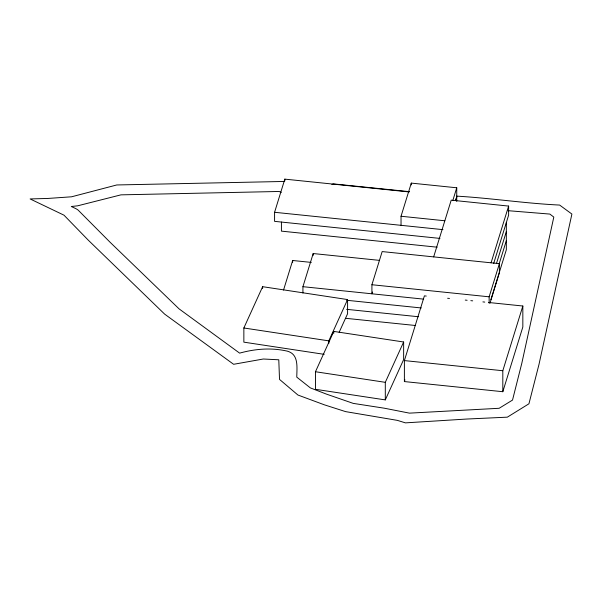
<?xml version="1.0" encoding="UTF-8"?>
<svg xmlns="http://www.w3.org/2000/svg" width="602" height="602" viewBox="0 0 602 602"><rect width="100%" height="100%" fill="white"/><g stroke="black" fill="none" stroke-linecap="round" stroke-linejoin="round"><path stroke-width="0.9" d="M452.87 200.331L456.745 187.786L411.294 183.106L401.037 216.253L401.037 225.321M439.964 238.407L274.58 221.355L274.58 212.288L284.829 179.133L409.097 191.948M283.534 290.059L292.67 260.493L311.309 262.412M302.926 293.039L302.926 286.687L313.19 253.54L379.343 260.357M372.472 292.008L371.916 293.799L371.916 284.731L382.172 251.576L499.397 263.668L499.397 272.736L489.975 303.197M433.658 256.888L451.207 200.157L508.622 206.08L508.622 215.147L493.663 263.518M488.478 302.475L522.837 306.012L522.837 326.991L502.813 391.714L404.386 381.57L404.386 360.59L424.402 295.868L426.261 296.056M404.386 381.57L404.935 379.794M491.074 262.811L508.622 206.08M496.432 263.631L506.335 231.619M499.163 263.872L506.335 240.687M489.14 303.167L489.14 296.816L499.397 263.668M490.886 299.683L506.335 249.762L506.335 222.552M502.813 391.714L502.813 370.734L522.837 306.012M324.192 354.337L243.855 342.154L243.855 327.985L262.638 286.687L347.587 299.57L347.587 313.74L339.152 332.281M328.805 343.516L328.805 340.86L347.587 299.57M315.456 371.735L333.794 331.409L403.641 341.996L403.641 359.575L385.303 399.901L315.456 389.306L315.456 371.735L385.303 382.323L403.641 341.996M331.852 184.543L333.282 183.881L409.51 191.662M284.43 181.45L116.758 184.964L71.585 196.794L47.882 198.449L30.1 198.938L63.978 215.17L88.276 240.168L164.632 314.109L233.614 364.293L263.315 359.01L278.786 359.785L279.516 379.395L297.93 395.032L324.388 404.83L345.556 411.61L397.358 420.369L405.455 422.867L466.588 419.045L507.336 417.163L528.94 403.784L539.001 364.376L571.9 214.056L559.627 205.064C525.162 203.423 490.991 198.118 456.572 196.124M508.118 210.692L549.852 214.079L553.81 217.081L521.799 363.315L512.52 400.082L499.156 408.284L409.45 413.138L384.272 408.194L353.231 403.385L326.45 394.122L310.376 387.906L296.771 377.13C296.952 365.881 299.013 352.749 284.972 350.657C269.816 347.602 254.42 349.047 239.626 353.133L179.057 308.856L110.031 242.192L78.185 210.151A17.315 10.317 -3.9 0 0 75.258 208.36L71.284 206.501L77.681 205.809L120.964 194.852L279.102 191.474L281.307 192.362M401.037 216.253L444.825 220.768M274.58 212.288L442.967 229.648M437.165 247.189L281.42 231.13L281.42 222.063M371.916 284.731L489.14 296.816M447.617 298.261L449.476 298.449M465.263 300.082L467.122 300.27M470.832 300.654L472.69 300.842M482.902 301.895L484.76 302.091M302.926 286.687L423.123 299.081M346.714 300.27L421.265 307.961M346.609 309.33L418.465 316.742M345.676 318.308L415.621 325.516M404.386 360.59L502.813 370.734M243.855 327.985L328.805 340.86M456.745 187.786L456.745 201.399M411.294 183.106L411.294 184.919M385.303 382.323L385.303 399.901M333.794 331.409L333.794 333.26M313.19 253.54L313.19 255.353M292.67 260.493L292.67 262.306M284.829 179.133L284.829 180.946M262.638 286.687L262.638 288.463M456.745 196.862L455.639 200.443L456.745 196.862"/></g></svg>
